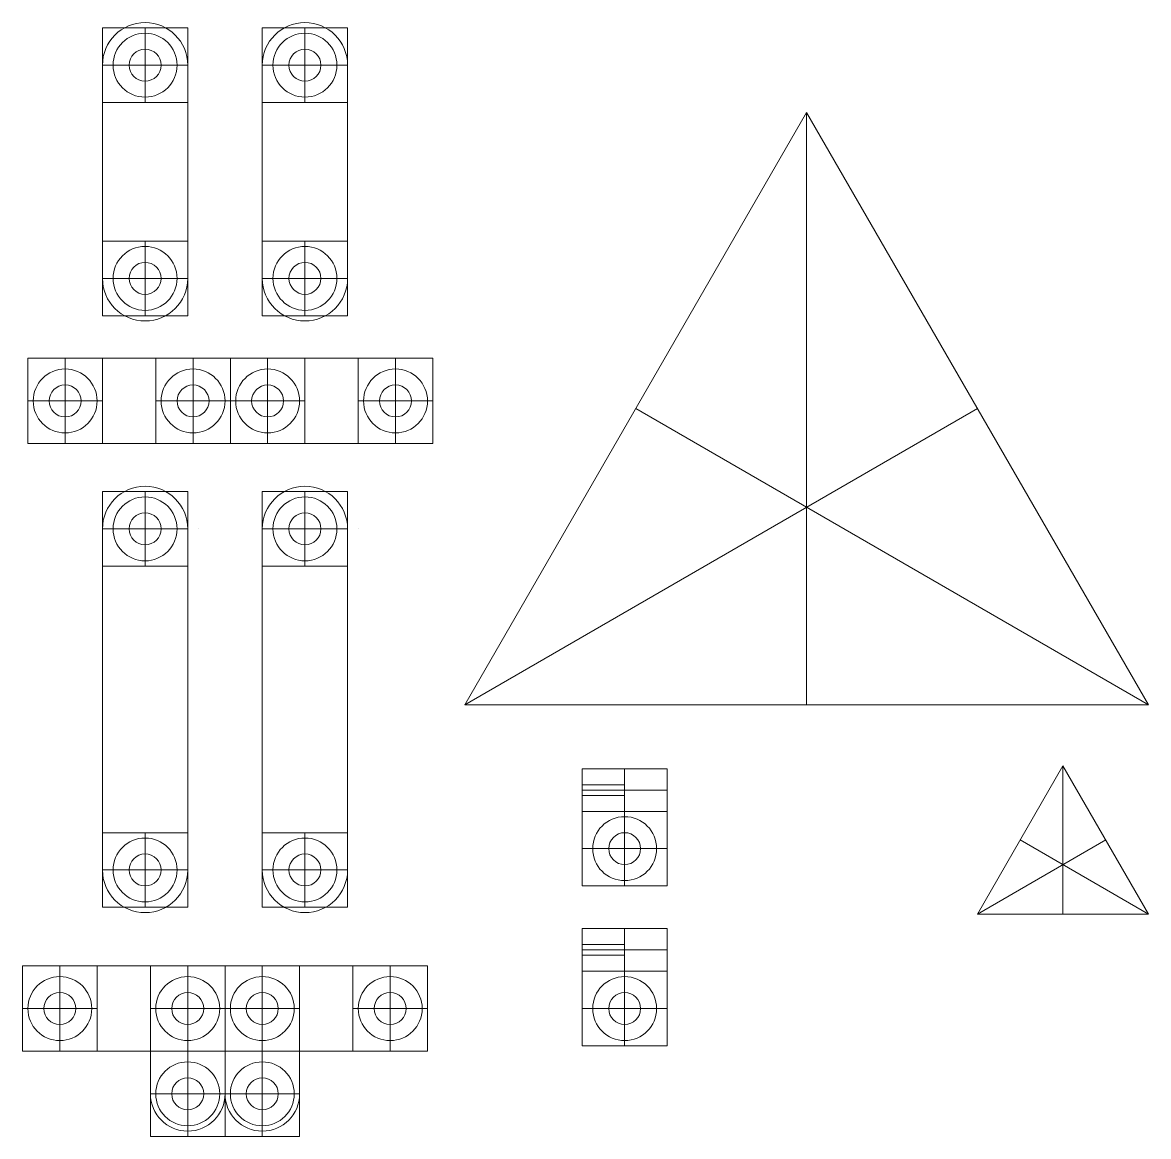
# Model space of a CAD drawing. Header units: millimetres. Extents: x -930 to 1183, y -2010 to 80.
import ezdxf

# ---------------------------------------------------------------- set-up
doc = ezdxf.new("R2010")
doc.units = ezdxf.units.MM
doc.layers.get('0').update_dxf_attribs({"linetype": 'CONTINUOUS'})
doc.layers.add('help', color=3, linetype='CONTINUOUS', lineweight=0)
doc.layers.add('quote', color=1, linetype='CONTINUOUS', lineweight=0)

# ---------------------------------------------------------------- blocks, each defined once
blk = doc.blocks.new('Fixed-frame')
for p, q in [((0, 740.7), (-641.5, -370.4)), ((641.5, -370.4), (0, 740.7)), ((-641.5, -370.4), (641.5, -370.4))]:
    blk.add_line(p, q)
at = {"layer": 'help'}
for p, q in [((0, -370.4), (0, 740.7)), ((320.8, 185.2), (-641.5, -370.4)), ((-320.8, 185.2), (641.5, -370.4))]:
    blk.add_line(p, q, dxfattribs=at)
blk = doc.blocks.new('End-effector')
for p, q in [((0, 185.3), (-160.5, -92.7)), ((160.5, -92.7), (0, 185.3)), ((0, 185.3), (0, 184.3)), ((0, 185.3), (0, 184.3)), ((-160.5, -92.7), (-159.6, -92.2)), ((-160.5, -92.7), (-159.6, -92.2)), ((-160.5, -92.7), (160.5, -92.7)), ((160.5, -92.7), (159.6, -92.2)), ((160.5, -92.7), (159.6, -92.2))]:
    blk.add_line(p, q)
at = {"layer": 'help'}
for p, q in [((0, 185.3), (0, -92.7)), ((80.2, 46.3), (-160.5, -92.7)), ((-80.2, 46.3), (160.5, -92.7))]:
    blk.add_line(p, q, dxfattribs=at)
at = {"layer": 'quote'}
blk.add_line((-160.5, -92.7), (-159.6, -92.2), dxfattribs=at)
blk.add_line((-160.5, -92.7), (-159.6, -92.2), dxfattribs=at)
blk = doc.blocks.new('Leg')
for p, q in [((-80, 870), (-80, 470)), ((80, 470), (80, 870)), ((220, 870), (220, 470)), ((380, 470), (380, 870)), ((540, 320), (-220, 320)), ((-220, 320), (-220, 160)), ((20, 320), (20, 160)), ((160, 320), (160, 160)), ((300, 320), (300, 160)), ((540, 160), (540, 320)), ((-220, 160), (540, 160)), ((-80, 0), (-80, -640)), ((80, -640), (80, 0)), ((220, 0), (220, -640)), ((380, -640), (380, 0)), ((820, -480), (820, -450)), ((820, -450), (980, -450)), ((980, -450), (980, -530)), ((820, -480), (900, -480)), ((900, -480), (900, -500)), ((900, -500), (820, -500)), ((820, -530), (820, -500)), ((980, -530), (820, -530)), ((820, -530), (820, -670)), ((980, -670), (980, -530)), ((820, -670), (980, -670)), ((820, -780), (820, -750)), ((820, -750), (980, -750)), ((980, -750), (980, -830)), ((820, -780), (900, -780)), ((900, -780), (900, -800)), ((900, -800), (820, -800)), ((820, -830), (820, -800)), ((530, -820), (-230, -820)), ((-230, -820), (-230, -980)), ((10, -820), (10, -980)), ((150, -820), (150, -980)), ((150, -820), (150, -980)), ((290, -820), (290, -980)), ((290, -820), (290, -980)), ((530, -980), (530, -820)), ((980, -830), (820, -830)), ((820, -830), (820, -970)), ((980, -970), (980, -830)), ((820, -970), (980, -970)), ((-230, -980), (10, -980)), ((10, -1060), (10, -980)), ((150, -1060), (150, -980)), ((150, -1060), (150, -980)), ((290, -1060), (290, -980)), ((290, -980), (530, -980))]:
    blk.add_line(p, q)
for centre, radius in [((0, 870), 60), ((300, 870), 60), ((0, 870), 30), ((300, 870), 30), ((0, 470), 60), ((300, 470), 60), ((0, 470), 30), ((300, 470), 30), ((-150, 240), 60), ((90, 240), 60), ((230, 240), 60), ((470, 240), 60), ((-150, 240), 30), ((90, 240), 30), ((230, 240), 30), ((470, 240), 30), ((0, 0), 60), ((300, 0), 60), ((0, 0), 30), ((300, 0), 30), ((900, -600), 60), ((900, -600), 30), ((0, -640), 60), ((300, -640), 60), ((0, -640), 30), ((300, -640), 30), ((-160, -900), 60), ((80, -900), 60), ((220, -900), 60), ((460, -900), 60), ((900, -900), 60), ((-160, -900), 30), ((80, -900), 30), ((220, -900), 30), ((460, -900), 30), ((900, -900), 30), ((80, -1060), 60), ((220, -1060), 60), ((80, -1060), 30), ((220, -1060), 30)]:
    blk.add_circle(centre, radius)
at = {"color": 7, "linetype": 'CONTINUOUS', "lineweight": 0}
for centre, radius, start, end in [((0, 870), 80, 0, 180), ((300, 870), 80, 0, 180), ((0, 470), 80, 180, 0), ((300, 470), 80, 180, 0), ((0, 0), 80, 0, 180), ((300, 0), 80, 0, 180), ((0, -640), 80, 180, 0), ((300, -640), 80, 180, 0), ((80, -1060), 70, 180, 0), ((220, -1060), 70, 180, 0)]:
    blk.add_arc(centre, radius, start, end, dxfattribs=at)
at = {"layer": 'help'}
for p, q in [((-80, 940), (80, 940)), ((-80, 800), (-80, 940)), ((0, 800), (0, 940)), ((80, 940), (80, 800)), ((220, 940), (380, 940)), ((220, 800), (220, 940)), ((300, 800), (300, 940)), ((380, 940), (380, 800)), ((-80, 870), (80, 870)), ((-80, 870), (80, 870)), ((220, 870), (380, 870)), ((220, 870), (380, 870)), ((-80, 800), (80, 800)), ((220, 800), (380, 800)), ((-80, 540), (80, 540)), ((-80, 400), (-80, 540)), ((0, 400), (0, 540)), ((80, 540), (80, 400)), ((220, 540), (380, 540)), ((220, 400), (220, 540)), ((300, 400), (300, 540)), ((380, 540), (380, 400)), ((-80, 470), (80, 470)), ((-80, 470), (80, 470)), ((220, 470), (380, 470)), ((220, 470), (380, 470)), ((-80, 400), (80, 400)), ((220, 400), (380, 400)), ((-220, 320), (-80, 320)), ((-220, 320), (-220, 160)), ((-150, 320), (-150, 160)), ((-150, 320), (-150, 160)), ((-80, 320), (-80, 160)), ((20, 320), (160, 320)), ((20, 320), (20, 160)), ((90, 320), (90, 160)), ((90, 320), (90, 160)), ((160, 320), (300, 320)), ((160, 320), (160, 160)), ((160, 320), (160, 160)), ((230, 320), (230, 160)), ((230, 320), (230, 160)), ((300, 320), (300, 160)), ((400, 320), (540, 320)), ((400, 320), (400, 160)), ((470, 320), (470, 160)), ((470, 320), (470, 160)), ((540, 320), (540, 160)), ((-220, 240), (-80, 240)), ((20, 240), (160, 240)), ((160, 240), (300, 240)), ((400, 240), (540, 240)), ((-80, 160), (-220, 160)), ((160, 160), (20, 160)), ((300, 160), (160, 160)), ((540, 160), (400, 160)), ((-80, 70), (80, 70)), ((-80, -70), (-80, 70)), ((0, -70), (0, 70)), ((80, 70), (80, -70)), ((220, 70), (380, 70)), ((220, -70), (220, 70)), ((300, -70), (300, 70)), ((380, 70), (380, -70)), ((-80, 0), (80, 0)), ((-80, 0), (80, 0)), ((220, 0), (380, 0)), ((220, 0), (380, 0)), ((-80, -70), (80, -70)), ((220, -70), (380, -70)), ((980, -450), (820, -450)), ((820, -450), (820, -530)), ((900, -450), (900, -530)), ((980, -530), (980, -450)), ((820, -490), (980, -490)), ((820, -530), (980, -530)), ((820, -670), (820, -530)), ((900, -670), (900, -530)), ((980, -530), (980, -670)), ((-80, -570), (80, -570)), ((-80, -710), (-80, -570)), ((0, -710), (0, -570)), ((80, -570), (80, -710)), ((220, -570), (380, -570)), ((220, -710), (220, -570)), ((300, -710), (300, -570)), ((380, -570), (380, -710)), ((820, -600), (980, -600)), ((820, -600), (980, -600)), ((-80, -640), (80, -640)), ((-80, -640), (80, -640)), ((220, -640), (380, -640)), ((220, -640), (380, -640)), ((820, -670), (980, -670)), ((-80, -710), (80, -710)), ((220, -710), (380, -710)), ((980, -750), (820, -750)), ((820, -750), (820, -830)), ((900, -750), (900, -830)), ((980, -830), (980, -750)), ((820, -790), (980, -790)), ((-230, -820), (-90, -820)), ((-230, -820), (-230, -980)), ((-160, -820), (-160, -980)), ((-160, -820), (-160, -980)), ((-90, -820), (-90, -980)), ((10, -820), (150, -820)), ((10, -820), (10, -980)), ((80, -820), (80, -980)), ((80, -820), (80, -980)), ((150, -820), (290, -820)), ((150, -820), (150, -980)), ((150, -820), (150, -980)), ((220, -820), (220, -980)), ((220, -820), (220, -980)), ((220, -820), (220, -980)), ((290, -820), (290, -980)), ((290, -820), (290, -980)), ((390, -820), (530, -820)), ((390, -820), (390, -980)), ((460, -820), (460, -980)), ((460, -820), (460, -980)), ((530, -820), (530, -980)), ((820, -830), (980, -830)), ((820, -970), (820, -830)), ((900, -970), (900, -830)), ((980, -830), (980, -970)), ((-230, -900), (-90, -900)), ((10, -900), (150, -900)), ((150, -900), (290, -900)), ((390, -900), (530, -900)), ((820, -900), (980, -900)), ((820, -900), (980, -900)), ((820, -970), (980, -970)), ((-230, -980), (-90, -980)), ((150, -980), (10, -980)), ((10, -980), (150, -980)), ((10, -1140), (10, -980)), ((10, -980), (150, -980)), ((80, -980), (80, -1140)), ((80, -980), (80, -1140)), ((290, -980), (150, -980)), ((150, -980), (150, -1140)), ((290, -980), (150, -980)), ((150, -980), (290, -980)), ((150, -1140), (150, -980)), ((150, -980), (290, -980)), ((220, -980), (220, -1140)), ((220, -980), (220, -1140)), ((290, -980), (290, -1140)), ((530, -980), (390, -980)), ((10, -1060), (150, -1060)), ((150, -1060), (290, -1060)), ((150, -1140), (10, -1140)), ((290, -1140), (150, -1140))]:
    blk.add_line(p, q, dxfattribs=at)
at = {"layer": 'quote'}
for p, q in [((100, 0), (100, 0)), ((400, 0), (400, 0))]:
    blk.add_line(p, q, dxfattribs=at)

msp = doc.modelspace()

# ---------------------------------------------------------------- block references
at = {"layer": 'help'}
for name, p in [('Leg', (-700, -870)), ('Fixed-frame', (541.5, -829.6)), ('End-effector', (1022.5, -1500))]:
    msp.add_blockref(name, p, dxfattribs=at)

doc.saveas('drawing.dxf')
